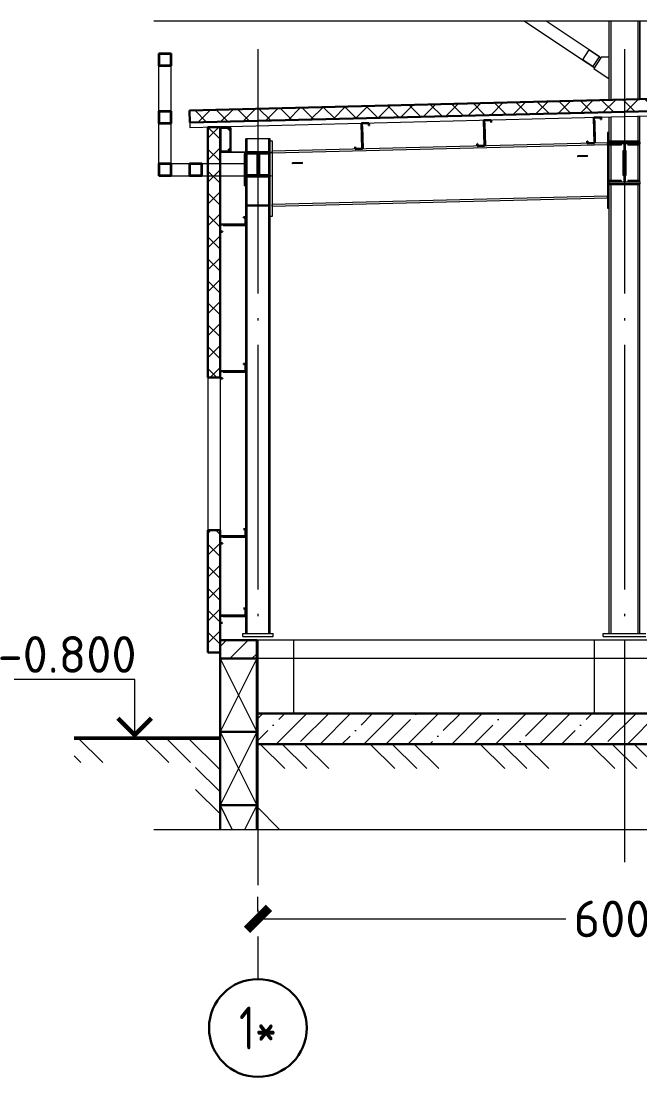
# Model space of a CAD drawing. Extents: x -965262 to 1142518, y -357520 to 71675.
# Drawn here: x 828509 to 833572, y -194301 to -185664 of the extents above; entities that cross this region are included whole.
import ezdxf

# ---------------------------------------------------------------- set-up
doc = ezdxf.new("R2010")
doc.units = 0
doc.header["$LTSCALE"] = 10
doc.linetypes.add('DOTE', pattern=[2.42, 2, -0.2, 0.02, -0.2])
doc.layers.get('0').update_dxf_attribs({"linetype": 'CONTINUOUS', "lineweight": 30})
doc.layers.get('Defpoints').update_dxf_attribs({"linetype": 'CONTINUOUS'})
doc.layers.add('DOTE', color=7, linetype='DOTE', lineweight=9)
doc.styles.add('GOST 2.304', font='isocpeur.ttf', dxfattribs={"width": 0.75, "height": 250})
doc.styles.get("Standard").update_dxf_attribs({"font": 'isocpeur.ttf', "height": 300})
doc.dimstyles.get("Standard").update_dxf_attribs({"dimscale": 100, "dimtxt": 300, "dimasz": 1.8, "dimexe": 1.8, "dimexo": 0.625, "dimgap": 0.9, "dimtad": 0, "dimdec": 0, "dimzin": 0, "dimdsep": 46, "dimtxsty": 'Standard', "dimblk": 'ARCHTICK', "dimcen": 0.9, "dimclrd": 256, "dimclre": 256, "dimclrt": 256, "dimadec": 0, "dimazin": 0, "dimtfac": 1, "dimtdec": 0, "dimtofl": 0, "dimtmove": 0, "dimatfit": 3, "dimfxl": 1, "dimtolj": 1, "dimtzin": 0, "dimlwd": 15, "dimlwe": 15, "dimarcsym": 0})

# ---------------------------------------------------------------- blocks, each defined once
blk = doc.blocks.new('_ArchTick')
at = {"color": 0, "linetype": 'ByBlock', "lineweight": 0, "const_width": 0.4}
blk.add_lwpolyline([(-0.5, -0.5), (0.5, 0.5)], dxfattribs=at)
blk = doc.blocks.new('*D587')
at = {"lineweight": 15, "transparency": 16777216}
for p, q in [((830447.1, -192946.1), (830447.1, -192828.6)), ((836447.1, -192946.1), (836447.1, -192828.6)), ((830447.1, -193008.6), (832967.1, -193008.6)), ((836447.1, -193008.6), (833927.1, -193008.6))]:
    blk.add_line(p, q, dxfattribs=at)
at = {"layer": 'Defpoints', "color": 0, "lineweight": 15, "transparency": 16777216}
for p in [(830447.1, -193008.6), (830447.1, -193008.6), (836447.1, -193008.6)]:
    blk.add_point(p, dxfattribs=at)
at = {"lineweight": 15, "transparency": 16777216, "xscale": 180, "yscale": 180, "zscale": 180, "rotation": 180}
blk.add_blockref('_ArchTick', (830447.1, -193008.6), dxfattribs=at)
at = {"lineweight": 15, "transparency": 16777216, "xscale": 180, "yscale": 180, "zscale": 180}
blk.add_blockref('_ArchTick', (836447.1, -193008.6), dxfattribs=at)
at = {"lineweight": 15, "transparency": 16777216, "insert": (833447.1, -193008.6), "char_height": 300, "attachment_point": 5}
blk.add_mtext('\\A1;6000', dxfattribs=at)
blk = doc.blocks.new('103')
at = {"lineweight": 15}
for p, q in [((208717.6, 152138.8), (208239.5, 152457.6)), ((208773.1, 152222), (208419.7, 152457.6)), ((208937, 151813.3), (208937, 152457.6)), ((208951, 151813.6), (208951, 152457.6)), ((209173, 151819.2), (209173, 152457.6)), ((209187, 151819.6), (209187, 152457.6)), ((205252, 152092.6), (205252, 152192.6)), ((205252, 152192.6), (205352, 152192.6)), ((205349.7, 152190.3), (205254.3, 152190.3)), ((205254.3, 152190.3), (205254.3, 152094.9)), ((205349.7, 152094.9), (205349.7, 152190.3)), ((205352, 152192.6), (205352, 152092.6)), ((208717.6, 152138.8), (208773.1, 152222)), ((208717.6, 152138.8), (208773.1, 152222)), ((208773.1, 152222), (208771.8, 152220.1)), ((208855, 152164.6), (208771.8, 152220.1)), ((208856.2, 152166.5), (208773.1, 152222)), ((208856.3, 152166.5), (208773.1, 152222)), ((208718.9, 152140.7), (208717.6, 152138.8)), ((208800.8, 152083.3), (208717.6, 152138.8)), ((208800.8, 152083.3), (208717.6, 152138.8)), ((208802.1, 152085.2), (208718.9, 152140.7)), ((208800.8, 152083.3), (208856.2, 152166.5)), ((208800.8, 152083.3), (208856.3, 152166.5)), ((208871.5, 152162.4), (208810.5, 152070.8)), ((208856.3, 152166.5), (208855, 152164.6)), ((208856.3, 152166.5), (208868.8, 152158.2)), ((208937, 152162.4), (208871.5, 152162.4)), ((205352, 152092.6), (205252, 152092.6)), ((205252, 151719.6), (205252, 152092.6)), ((205254.3, 152094.9), (205349.7, 152094.9)), ((205352, 151719.6), (205352, 152092.6)), ((208802.1, 152085.2), (208800.8, 152083.3)), ((208813.3, 152075), (208800.8, 152083.3)), ((208810.5, 152070.8), (208937, 151986.5)), ((205252, 151619.6), (205252, 151719.6)), ((205252, 151719.6), (205352, 151719.6)), ((205349.7, 151717.3), (205254.3, 151717.3)), ((205254.3, 151717.3), (205254.3, 151621.9)), ((205349.7, 151621.9), (205349.7, 151717.3)), ((205352, 151719.6), (205352, 151619.6)), ((208937, 151467.6), (208937, 151673.2)), ((208951, 151476.6), (208951, 151673.6)), ((209173, 151476.6), (209173, 151679.2)), ((209187, 151467.6), (209187, 151679.5)), ((205352, 151619.6), (205252, 151619.6)), ((205252, 151292.6), (205252, 151619.6)), ((205254.3, 151621.9), (205349.7, 151621.9)), ((205352, 151292.6), (205352, 151619.6)), ((205839, 151583.7), (205833, 151583.7)), ((205833, 151583.7), (205833, 151388.7)), ((205839, 151583.7), (205839, 151388.7)), ((206912.5, 151597.3), (206918.5, 151597.4)), ((206917, 151412.4), (206912.5, 151597.3)), ((206918.5, 151597.4), (206923, 151412.5)), ((207912.2, 151622), (207918.2, 151622.1)), ((207916.7, 151437), (207912.2, 151622)), ((207918.2, 151622.1), (207922.7, 151437.2)), ((208811.9, 151644.1), (208817.9, 151644.3)), ((208816.4, 151459.2), (208811.9, 151644.1)), ((208817.9, 151644.3), (208822.4, 151459.4)), ((206162, 151495.7), (205962, 151495.7)), ((205962, 151386.6), (205962, 151495.7)), ((205974, 151386.6), (205974, 151495.7)), ((206150, 151386.6), (206150, 151495.7)), ((206162, 151386.6), (206162, 151495.7)), ((208937, 151546.7), (208922, 151546.7)), ((208922, 151546.7), (208922, 150926.7)), ((206162, 151479), (206177, 151479)), ((206162, 151386.6), (206162, 151479)), ((206177, 151479), (206177, 150859)), ((208922, 151461.8), (206177, 151394.1)), ((206177, 151380.1), (208922, 151447.8)), ((208922, 151447.8), (208922, 151461.8)), ((208937, 151453.6), (208937, 151467.6)), ((208937, 151467.6), (209187, 151467.6)), ((208937, 151141.6), (208937, 151453.6)), ((209057.5, 151453.6), (208937, 151453.6)), ((209184.5, 151476.6), (208939.5, 151476.6)), ((208939.5, 151476.6), (208939.5, 151467.6)), ((209184.5, 151467.6), (208939.5, 151467.6)), ((209034.5, 151453.6), (208939.5, 151453.6)), ((208939.5, 151453.6), (208939.5, 151441.6)), ((209034.5, 151441.6), (208939.5, 151441.6)), ((208951, 151153.6), (208951, 151441.6)), ((209034.5, 151453.6), (209034.5, 151441.6)), ((209057.5, 151141.6), (209057.5, 151453.6)), ((209187, 151453.6), (209066.5, 151453.6)), ((209066.5, 151453.6), (209066.5, 151141.6)), ((209184.5, 151453.6), (209089.5, 151453.6)), ((209089.5, 151453.6), (209089.5, 151441.6)), ((209184.5, 151441.6), (209089.5, 151441.6)), ((209173, 151153.6), (209173, 151441.6)), ((209184.5, 151476.6), (209184.5, 151467.6)), ((209184.5, 151453.6), (209184.5, 151441.6)), ((209187, 151467.6), (209187, 151453.6)), ((209187, 151141.6), (209187, 151453.6)), ((205772, 151388.7), (205962, 151388.7)), ((205772, 151382.7), (205772, 151388.7)), ((205962, 151382.7), (205772, 151382.7)), ((205839, 151388.7), (205833, 151388.7)), ((205962, 151372.6), (205950, 151372.6)), ((205950, 151372.6), (205950, 151112.6)), ((205962, 151374.6), (205962, 151386.6)), ((205962, 151386.6), (206162, 151386.6)), ((205962, 151198.6), (205962, 151374.6)), ((206058, 151374.6), (205962, 151374.6)), ((205962, 151198.6), (205962, 151372.6)), ((205974, 151198.6), (205974, 151374.6)), ((206058, 151198.6), (206058, 151374.6)), ((206162, 151374.6), (206066, 151374.6)), ((206066, 151374.6), (206066, 151198.6)), ((206066, 151356.6), (206075, 151356.6)), ((206075, 151374.6), (206075, 151198.6)), ((206150, 151198.6), (206150, 151374.6)), ((206162, 151386.6), (206162, 151374.6)), ((206162, 151198.6), (206162, 151374.6)), ((206162, 151198.6), (206162, 151374.6)), ((206177, 151380.1), (206177, 151394.1)), ((208758.9, 151357.8), (208678.9, 151355.8)), ((208679.1, 151347.8), (208678.9, 151355.8)), ((208759.1, 151349.8), (208679.1, 151347.8)), ((208759.1, 151349.8), (208758.9, 151357.8)), ((209057.5, 151397.6), (209048.5, 151397.6)), ((209048.5, 151397.6), (209048.5, 151197.6)), ((209075.5, 151397.6), (209066.5, 151397.6)), ((209075.5, 151197.6), (209075.5, 151397.6)), ((205252, 151192.6), (205252, 151292.6)), ((205252, 151292.6), (205352, 151292.6)), ((205349.7, 151290.3), (205254.3, 151290.3)), ((205254.3, 151290.3), (205254.3, 151194.9)), ((205349.7, 151194.9), (205349.7, 151290.3)), ((205352, 151292.6), (205352, 151192.6)), ((205352, 151292.6), (205502, 151292.6)), ((205502, 151192.6), (205502, 151292.6)), ((205502, 151292.6), (205602, 151292.6)), ((205599.7, 151290.3), (205504.3, 151290.3)), ((205504.3, 151290.3), (205504.3, 151194.9)), ((205599.7, 151194.9), (205599.7, 151290.3)), ((205602, 151292.6), (205602, 151192.6)), ((205602, 151292.6), (205950, 151292.6)), ((206425.7, 151300.2), (206345.7, 151298.2)), ((206345.9, 151290.2), (206345.7, 151298.2)), ((206425.9, 151292.2), (206345.9, 151290.2)), ((206425.9, 151292.2), (206425.7, 151300.2)), ((205352, 151192.6), (205252, 151192.6)), ((205254.3, 151194.9), (205349.7, 151194.9)), ((205352, 151192.6), (205502, 151192.6)), ((205602, 151192.6), (205502, 151192.6)), ((205504.3, 151194.9), (205599.7, 151194.9)), ((205602, 151192.6), (205950, 151192.6)), ((205962, 151186.6), (205962, 151198.6)), ((205962, 151198.6), (206058, 151198.6)), ((205962, 150852.6), (205962, 151186.6)), ((205962, 151186.6), (206162, 151186.6)), ((205962, 151112.6), (205962, 151186.6)), ((205974, 147447.6), (205974, 151186.6)), ((206075, 151216.6), (206066, 151216.6)), ((206066, 151198.6), (206162, 151198.6)), ((206150, 147447.6), (206150, 151186.6)), ((206162, 151198.6), (206162, 151186.6)), ((206162, 147447.6), (206162, 151186.6)), ((206162, 150859), (206162, 151186.6)), ((209034.5, 151153.6), (208939.5, 151153.6)), ((208939.5, 151153.6), (208939.5, 151141.6)), ((209034.5, 151153.6), (209034.5, 151141.6)), ((209048.5, 151197.6), (209057.5, 151197.6)), ((209066.5, 151197.6), (209075.5, 151197.6)), ((209184.5, 151153.6), (209089.5, 151153.6)), ((209089.5, 151153.6), (209089.5, 151141.6)), ((209184.5, 151153.6), (209184.5, 151141.6)), ((205950, 151112.6), (205962, 151112.6)), ((208937, 151127.6), (208937, 151141.6)), ((208937, 151141.6), (209057.5, 151141.6)), ((208937, 147447.6), (208937, 151127.6)), ((208937, 151127.6), (209187, 151127.6)), ((209034.5, 151141.6), (208939.5, 151141.6)), ((209184.5, 151127.6), (208939.5, 151127.6)), ((208939.5, 151127.6), (208939.5, 151118.6)), ((209184.5, 151118.6), (208939.5, 151118.6)), ((208951, 147447.6), (208951, 151118.6)), ((209066.5, 151141.6), (209187, 151141.6)), ((209184.5, 151141.6), (209089.5, 151141.6)), ((209173, 147447.6), (209173, 151118.6)), ((209184.5, 151127.6), (209184.5, 151118.6)), ((209187, 151141.6), (209187, 151127.6)), ((209187, 147447.6), (209187, 151127.6)), ((208922, 151025.7), (206177, 150958)), ((206177, 150944), (208922, 151011.7)), ((208922, 151011.7), (208922, 151025.7)), ((205974.5, 150944), (205974.5, 150953)), ((206149.5, 150953), (205974.5, 150953)), ((206149.5, 150944), (205974.5, 150944)), ((206149.5, 150944), (206149.5, 150953)), ((206177, 150944), (206177, 150958)), ((208922, 150926.7), (208937, 150926.7)), ((205943, 150851), (205943, 150852.6)), ((205943, 150852.6), (205962, 150852.6)), ((205960.4, 150851), (205943, 150851)), ((205960.4, 150794.2), (205960.4, 150851)), ((205962, 150852.6), (205962, 150792.6)), ((206177, 150859), (206162, 150859)), ((205752, 150734.2), (205752, 150794.2)), ((205752, 150794.2), (205960.4, 150794.2)), ((205752, 150734.2), (205771, 150734.2)), ((205962, 150792.6), (205753.6, 150792.6)), ((205753.6, 150792.6), (205753.6, 150735.8)), ((205753.6, 150735.8), (205771, 150735.8)), ((205771, 150735.8), (205771, 150734.2)), ((205777, 150792.6), (205777, 150786.6)), ((205777, 150786.6), (205962, 150786.6)), ((205962, 149652.6), (205962, 150792.6)), ((205752, 149534.2), (205752, 149594.2)), ((205752, 149594.2), (205960.4, 149594.2)), ((205962, 149592.6), (205753.6, 149592.6)), ((205753.6, 149592.6), (205753.6, 149535.8)), ((205777, 149592.6), (205777, 149586.6)), ((205943, 149651), (205943, 149652.6)), ((205943, 149652.6), (205962, 149652.6)), ((205960.4, 149651), (205943, 149651)), ((205960.4, 149594.2), (205960.4, 149651)), ((205962, 149652.6), (205962, 149592.6)), ((205962, 148302.6), (205962, 149592.6)), ((205752, 149534.2), (205771, 149534.2)), ((205753.6, 149535.8), (205771, 149535.8)), ((205771, 149535.8), (205771, 149534.2)), ((205777, 149586.6), (205962, 149586.6)), ((205943, 148301), (205943, 148302.6)), ((205943, 148302.6), (205962, 148302.6)), ((205960.4, 148301), (205943, 148301)), ((205960.4, 148244.2), (205960.4, 148301)), ((205962, 148302.6), (205962, 148242.6)), ((205752, 148184.2), (205752, 148244.2)), ((205752, 148244.2), (205960.4, 148244.2)), ((205962, 148242.6), (205753.6, 148242.6)), ((205753.6, 148242.6), (205753.6, 148185.8)), ((205777, 148242.6), (205777, 148236.6)), ((205777, 148236.6), (205962, 148236.6)), ((205962, 147652.6), (205962, 148242.6)), ((205752, 148184.2), (205771, 148184.2)), ((205753.6, 148185.8), (205771, 148185.8)), ((205771, 148185.8), (205771, 148184.2)), ((205943, 147651), (205943, 147652.6)), ((205943, 147652.6), (205962, 147652.6)), ((205960.4, 147651), (205943, 147651)), ((205960.4, 147594.2), (205960.4, 147651)), ((205962, 147652.6), (205962, 147592.6)), ((205752, 147534.2), (205752, 147594.2)), ((205752, 147594.2), (205960.4, 147594.2)), ((205752, 147534.2), (205771, 147534.2)), ((205962, 147592.6), (205753.6, 147592.6)), ((205753.6, 147592.6), (205753.6, 147535.8)), ((205753.6, 147535.8), (205771, 147535.8)), ((205771, 147535.8), (205771, 147534.2)), ((205777, 147592.6), (205777, 147586.6)), ((205777, 147586.6), (205962, 147586.6)), ((205962, 147447.6), (205962, 147592.6)), ((205937, 147422.6), (205937, 147447.6)), ((205937, 147447.6), (206187, 147447.6)), ((206187, 147422.6), (206187, 147447.6)), ((208887, 147422.6), (208887, 147447.6)), ((208887, 147447.6), (209237, 147447.6)), ((205937, 147422.6), (206187, 147422.6)), ((208887, 147422.6), (209237, 147422.6))]:
    blk.add_line(p, q, dxfattribs=at)

msp = doc.modelspace()

# ---------------------------------------------------------------- hatches: boundary and pattern name
at = {"lineweight": 15}
h = msp.add_hatch(dxfattribs=at)
h.set_pattern_fill('ANSI37', color=30, scale=40, style=0)
h.set_pattern_definition([(45, (832506.97, -197592.33), (-89.8026, 89.8026), []), (135, (832506.97, -197592.33), (-89.8026, -89.8026), [])])
h.paths.add_polyline_path([(839665.8, -186248.6), (839665.8, -186148.6), (836768.6, -186221.5), (836771.1, -186321.5)], flags=17)
h.paths.add_polyline_path([(839665.8, -186248.6), (839665.8, -186148.6), (829887.1, -186394.6), (829889.6, -186494.6)])
h.paths.add_polyline_path([(836768.6, -186221.5), (848768.6, -185919.6), (848771.1, -186019.6), (836771.1, -186321.5)])
h = msp.add_hatch(dxfattribs=at)
h.set_pattern_fill('ANSI37', color=30, scale=40, style=0)
h.set_pattern_definition([(45, (832506.97, -198520.02), (-89.8026, 89.8026), []), (135, (832506.97, -198520.02), (-89.8026, -89.8026), [])])
h.paths.add_polyline_path([(830137.1, -189828.9), (830037.1, -189828.9), (830037.1, -190728.9), (830137.1, -190728.9)], flags=17)
h.paths.add_polyline_path([(830137.1, -190728.9), (830037.1, -190728.9), (830037.1, -190828.9), (830137.1, -190828.9)], flags=16)
h.paths.add_polyline_path([(830037.1, -190828.9), (830137.1, -190828.9), (830137.1, -186530.9), (830037.1, -186530.9)])
h.paths.add_polyline_path([(830137.1, -190728.9), (830037.1, -190728.9), (830037.1, -188578.9), (830137.1, -188578.9)])
h.paths.add_polyline_path([(830137.1, -190828.9), (830037.1, -190828.9), (830037.1, -190728.9), (830137.1, -190728.9)], flags=17)
edge = h.paths.add_edge_path(flags=16)
edge.add_line((830037.1, -190828.9), (830137.1, -190828.9))
h = msp.add_hatch(dxfattribs=at)
h.set_pattern_fill('ANSI35', color=256, scale=40, style=0)
h.set_pattern_definition([(45, (817774.9, -182488.04), (-179.6051, 179.6051), []), (45, (817954.5, -182488.04), (-179.6051, 179.6051), [317.5, -63.5, 0, -63.5])])
h.paths.add_polyline_path([(853223.8, -190728.9), (852185.6, -190728.9), (852185.6, -190978.9), (853223.8, -190978.9)], flags=17)
h.paths.add_polyline_path([(830437.1, -190728.9), (830137.1, -190728.9), (830137.1, -190828.9), (830137.1, -190878.9), (830437.1, -190878.9)])
h.paths.add_polyline_path([(836447.1, -190728.9), (836122.1, -190728.9), (836122.1, -190878.9), (836447.1, -190878.9)])
h.paths.add_polyline_path([(836572.1, -190728.9), (836447.1, -190728.9), (836447.1, -190878.9), (836572.1, -190878.9)])
h.paths.add_polyline_path([(833447.1, -191328.9), (830447.1, -191328.9), (830447.1, -191578.9), (833447.1, -191578.9)])
h.paths.add_polyline_path([(836427.1, -191478.9), (836427.1, -191328.9), (833447.1, -191328.9), (833447.1, -191578.9), (836427.1, -191578.9)])
h.paths.add_polyline_path([(842447.1, -190728.9), (836772.1, -190728.9), (836772.1, -190878.9), (836727.1, -190878.9), (836727.1, -190978.9), (842447.1, -190978.9)])
h.paths.add_polyline_path([(848447.1, -190728.9), (842447.1, -190728.9), (842447.1, -190978.9), (848447.1, -190978.9)])
h.paths.add_polyline_path([(853223.8, -190728.9), (848447.1, -190728.9), (848447.1, -190978.9), (853223.8, -190978.9)])
h = msp.add_hatch(dxfattribs=at)
h.set_pattern_fill('MCSHATCHBG', color=256, scale=40, angle=90, style=0, pattern_type=2)
h.set_pattern_definition([(135, (817774.9, -182488.04), (-450, -450), []), (135, (817774.9, -182308.04), (-450, -450), []), (135, (817774.9, -183028.04), (-450, -450), [])])
h.paths.add_polyline_path([(852185.6, -190978.9), (852185.6, -191178.9)], flags=17)
h.paths.add_polyline_path([(828942.7, -191728.9), (828942.7, -191528.9), (830137.1, -191528.9), (830137.1, -192278.7), (829937.1, -192278.7), (829937.1, -191728.9)])
h.paths.add_polyline_path([(836727.1, -190978.9), (852185.6, -190978.9), (852185.6, -191178.9), (836927.1, -191178.9), (836919.2, -192278.7), (836227.1, -192278.7), (836227.1, -191778.9), (830637.1, -191778.9), (830637.1, -192278.7), (830437.1, -192278.7), (830437.1, -191578.9), (836427.1, -191578.9), (836427.1, -192078.9), (836727.1, -192078.9), (836727.1, -191178.9)])

# ---------------------------------------------------------------- linework, layer by layer
at = {"color": 3, "lineweight": 15}
msp.add_line((833572.1, -185663.9, 8350.5), (833572.1, -186299.4, 8350.5), dxfattribs=at)
msp.add_line((833572.1, -185663.9, 8350.5), (833572.1, -186299.4, 8350.5), dxfattribs=at)
at = {"color": 30, "lineweight": 15}
for p, q in [((833572.1, -185663.9, 8350.5), (833572.1, -186301.9, 8350.5)), ((829890.6, -186534.6, 6899.2), (848772.1, -186059.5, 6899.2)), ((829889.6, -186494.6, 6899.2), (829890.6, -186534.6, 6899.2)), ((830037.1, -188578.9, 8350.5), (830037.1, -189828.9, 8350.5)), ((830137.1, -188578.9, 8350.5), (830137.1, -189828.9, 8350.5))]:
    msp.add_line(p, q, dxfattribs=at)
for p, q in [((829637.1, -186028.9, 6899.2), (829637.1, -185928.9, 6899.2)), ((829637.1, -185928.9, 6899.2), (829737.1, -185928.9, 6899.2)), ((829734.8, -185931.2, 6899.2), (829639.4, -185931.2, 6899.2)), ((829639.4, -185931.2, 6899.2), (829639.4, -186026.6, 6899.2)), ((829734.8, -186026.6, 6899.2), (829734.8, -185931.2, 6899.2)), ((829737.1, -185928.9, 6899.2), (829737.1, -186028.9, 6899.2)), ((829737.1, -186028.9, 6899.2), (829637.1, -186028.9, 6899.2)), ((829639.4, -186026.6, 6899.2), (829734.8, -186026.6, 6899.2)), ((829637.1, -186501.9, 6899.2), (829637.1, -186401.9, 6899.2)), ((829637.1, -186401.9, 6899.2), (829737.1, -186401.9, 6899.2)), ((829734.8, -186404.2, 6899.2), (829639.4, -186404.2, 6899.2)), ((829639.4, -186404.2, 6899.2), (829639.4, -186499.6, 6899.2)), ((829734.8, -186499.6, 6899.2), (829734.8, -186404.2, 6899.2)), ((829737.1, -186401.9, 6899.2), (829737.1, -186501.9, 6899.2)), ((833194.8, -186452.4, 8350.5), (833254.8, -186450.9, 8350.5)), ((833199.9, -186660.7, 8350.5), (833194.8, -186452.4, 8350.5)), ((833253.3, -186452.6, 8350.5), (833196.5, -186453.9, 8350.5)), ((833196.5, -186453.9, 8350.5), (833201.6, -186662.3, 8350.5)), ((833253.7, -186470, 8350.5), (833253.3, -186452.6, 8350.5)), ((833255.3, -186469.9, 8350.5), (833253.7, -186470, 8350.5)), ((833254.8, -186450.9, 8350.5), (833255.3, -186469.9, 8350.5)), ((829737.1, -186501.9, 6899.2), (829637.1, -186501.9, 6899.2)), ((829639.4, -186499.6, 6899.2), (829734.8, -186499.6, 6899.2)), ((830208.9, -186552.8, 6899.2), (830212.1, -186552.8, 6899.2)), ((831295.4, -186499.2, 6899.2), (831355.4, -186497.8, 6899.2)), ((831300.5, -186707.6, 6899.2), (831295.4, -186499.2, 6899.2)), ((831353.8, -186499.4, 6899.2), (831297, -186500.8, 6899.2)), ((831297, -186500.8, 6899.2), (831302.1, -186709.1, 6899.2)), ((831354.3, -186516.8, 6899.2), (831353.8, -186499.4, 6899.2)), ((831355.9, -186516.8, 6899.2), (831354.3, -186516.8, 6899.2)), ((831355.4, -186497.8, 6899.2), (831355.9, -186516.8, 6899.2)), ((832295.1, -186474.6, 6899.2), (832355.1, -186473.1, 6899.2)), ((832300.2, -186682.9, 6899.2), (832295.1, -186474.6, 6899.2)), ((832353.5, -186474.8, 6899.2), (832296.7, -186476.1, 6899.2)), ((832296.7, -186476.1, 6899.2), (832301.8, -186684.5, 6899.2)), ((832354, -186492.1, 6899.2), (832353.5, -186474.8, 6899.2)), ((832355.6, -186492.1, 6899.2), (832354, -186492.1, 6899.2)), ((832355.1, -186473.1, 6899.2), (832355.6, -186492.1, 6899.2)), ((830208.9, -186712.8, 6899.2), (830212.1, -186712.8, 6899.2)), ((831242.2, -186710.6, 6899.2), (831241.7, -186691.6, 6899.2)), ((831241.7, -186691.6, 6899.2), (831243.3, -186691.6, 6899.2)), ((831302.1, -186709.1, 6899.2), (831242.2, -186710.6, 6899.2)), ((831243.3, -186691.6, 6899.2), (831243.7, -186709, 6899.2)), ((831243.7, -186709, 6899.2), (831300.5, -186707.6, 6899.2)), ((832241.9, -186685.9, 6899.2), (832241.4, -186666.9, 6899.2)), ((832241.4, -186666.9, 6899.2), (832243, -186666.9, 6899.2)), ((832301.8, -186684.5, 6899.2), (832241.9, -186685.9, 6899.2)), ((832243, -186666.9, 6899.2), (832243.4, -186684.3, 6899.2)), ((832243.4, -186684.3, 6899.2), (832300.2, -186682.9, 6899.2)), ((833141.1, -186644.8, 8350.5), (833142.7, -186644.7, 8350.5)), ((833141.6, -186663.8, 8350.5), (833141.1, -186644.8, 8350.5)), ((833201.6, -186662.3, 8350.5), (833141.6, -186663.8, 8350.5)), ((833142.7, -186644.7, 8350.5), (833143.1, -186662.1, 8350.5)), ((833143.1, -186662.1, 8350.5), (833199.9, -186660.7, 8350.5)), ((830347.1, -186746.9, 6899.2), (830347.1, -186734.9, 6899.2)), ((830347.1, -186734.9, 6899.2), (830547.1, -186734.9, 6899.2)), ((830443.1, -186746.9, 6899.2), (830347.1, -186746.9, 6899.2)), ((830443.1, -186922.9, 6899.2), (830443.1, -186746.9, 6899.2)), ((830547.1, -186746.9, 6899.2), (830451.1, -186746.9, 6899.2)), ((830451.1, -186746.9, 6899.2), (830451.1, -186922.9, 6899.2)), ((830547.1, -186734.9, 6899.2), (830547.1, -186746.9, 6899.2)), ((829637.1, -186928.9, 6899.2), (829637.1, -186828.9, 6899.2)), ((829637.1, -186828.9, 6899.2), (829737.1, -186828.9, 6899.2)), ((829734.8, -186831.2, 6899.2), (829639.4, -186831.2, 6899.2)), ((829639.4, -186831.2, 6899.2), (829639.4, -186926.6, 6899.2)), ((829734.8, -186926.6, 6899.2), (829734.8, -186831.2, 6899.2)), ((829737.1, -186828.9, 6899.2), (829737.1, -186928.9, 6899.2)), ((829887.1, -186928.9, 6899.2), (829887.1, -186828.9, 6899.2)), ((829887.1, -186828.9, 6899.2), (829987.1, -186828.9, 6899.2)), ((829984.8, -186831.2, 6899.2), (829889.4, -186831.2, 6899.2)), ((829889.4, -186831.2, 6899.2), (829889.4, -186926.6, 6899.2)), ((829984.8, -186926.6, 6899.2), (829984.8, -186831.2, 6899.2)), ((829987.1, -186828.9, 6899.2), (829987.1, -186928.9, 6899.2)), ((829737.1, -186928.9, 6899.2), (829637.1, -186928.9, 6899.2)), ((829639.4, -186926.6, 6899.2), (829734.8, -186926.6, 6899.2)), ((829987.1, -186928.9, 6899.2), (829887.1, -186928.9, 6899.2)), ((829889.4, -186926.6, 6899.2), (829984.8, -186926.6, 6899.2)), ((830347.1, -186934.9, 6899.2), (830347.1, -186922.9, 6899.2)), ((830347.1, -186922.9, 6899.2), (830443.1, -186922.9, 6899.2)), ((830347.1, -186934.9, 6899.2), (830547.1, -186934.9, 6899.2)), ((830451.1, -186922.9, 6899.2), (830547.1, -186922.9, 6899.2)), ((830547.1, -186922.9, 6899.2), (830547.1, -186934.9, 6899.2)), ((830345.5, -187327.3, 6899.2), (830137.1, -187327.3, 6899.2)), ((830137.1, -187327.3, 6899.2), (830137.1, -187387.3, 6899.2)), ((830138.7, -187385.7, 6899.2), (830138.7, -187328.9, 6899.2)), ((830138.7, -187328.9, 6899.2), (830347.1, -187328.9, 6899.2)), ((830328.1, -187268.9, 6899.2), (830328.1, -187270.5, 6899.2)), ((830347.1, -187268.9, 6899.2), (830328.1, -187268.9, 6899.2)), ((830328.1, -187270.5, 6899.2), (830345.5, -187270.5, 6899.2)), ((830345.5, -187270.5, 6899.2), (830345.5, -187327.3, 6899.2)), ((830347.1, -187328.9, 6899.2), (830347.1, -187268.9, 6899.2)), ((830137.1, -187387.3, 6899.2), (830156.1, -187387.3, 6899.2)), ((830156.1, -187385.7, 6899.2), (830138.7, -187385.7, 6899.2)), ((830156.1, -187387.3, 6899.2), (830156.1, -187385.7, 6899.2)), ((830345.5, -188527.3, 6899.2), (830137.1, -188527.3, 6899.2)), ((830137.1, -188527.3, 6899.2), (830137.1, -188587.3, 6899.2)), ((830138.7, -188585.7, 6899.2), (830138.7, -188528.9, 6899.2)), ((830138.7, -188528.9, 6899.2), (830347.1, -188528.9, 6899.2)), ((830328.1, -188468.9, 6899.2), (830328.1, -188470.5, 6899.2)), ((830347.1, -188468.9, 6899.2), (830328.1, -188468.9, 6899.2)), ((830328.1, -188470.5, 6899.2), (830345.5, -188470.5, 6899.2)), ((830345.5, -188470.5, 6899.2), (830345.5, -188527.3, 6899.2)), ((830347.1, -188528.9, 6899.2), (830347.1, -188468.9, 6899.2)), ((830137.1, -188587.3, 6899.2), (830156.1, -188587.3, 6899.2)), ((830156.1, -188585.7, 6899.2), (830138.7, -188585.7, 6899.2)), ((830156.1, -188587.3, 6899.2), (830156.1, -188585.7, 6899.2)), ((830328.1, -189818.9, 6899.2), (830328.1, -189820.5, 6899.2)), ((830347.1, -189818.9, 6899.2), (830328.1, -189818.9, 6899.2)), ((830328.1, -189820.5, 6899.2), (830345.5, -189820.5, 6899.2)), ((830345.5, -189820.5, 6899.2), (830345.5, -189877.3, 6899.2)), ((830347.1, -189878.9, 6899.2), (830347.1, -189818.9, 6899.2)), ((830345.5, -189877.3, 6899.2), (830137.1, -189877.3, 6899.2)), ((830137.1, -189877.3, 6899.2), (830137.1, -189937.3, 6899.2)), ((830138.7, -189935.7, 6899.2), (830138.7, -189878.9, 6899.2)), ((830138.7, -189878.9, 6899.2), (830347.1, -189878.9, 6899.2)), ((830137.1, -189937.3, 6899.2), (830156.1, -189937.3, 6899.2)), ((830156.1, -189935.7, 6899.2), (830138.7, -189935.7, 6899.2)), ((830156.1, -189937.3, 6899.2), (830156.1, -189935.7, 6899.2)), ((830345.5, -190527.3, 6899.2), (830137.1, -190527.3, 6899.2)), ((830137.1, -190527.3, 6899.2), (830137.1, -190587.3, 6899.2)), ((830138.7, -190585.7, 6899.2), (830138.7, -190528.9, 6899.2)), ((830138.7, -190528.9, 6899.2), (830347.1, -190528.9, 6899.2)), ((830328.1, -190468.9, 6899.2), (830328.1, -190470.5, 6899.2)), ((830347.1, -190468.9, 6899.2), (830328.1, -190468.9, 6899.2)), ((830328.1, -190470.5, 6899.2), (830345.5, -190470.5, 6899.2)), ((830345.5, -190470.5, 6899.2), (830345.5, -190527.3, 6899.2)), ((830347.1, -190528.9, 6899.2), (830347.1, -190468.9, 6899.2)), ((830137.1, -190587.3, 6899.2), (830156.1, -190587.3, 6899.2)), ((830156.1, -190585.7, 6899.2), (830138.7, -190585.7, 6899.2)), ((830156.1, -190587.3, 6899.2), (830156.1, -190585.7, 6899.2)), ((830137.1, -190728.9, 8350.5), (830437.1, -190728.9, 8350.5)), ((830137.1, -190728.9, 8350.5), (830137.1, -190878.9, 8350.5)), ((830437.1, -190728.9, 8350.5), (830437.1, -190878.9, 8350.5)), ((830137.1, -190878.9, 8350.5), (830137.1, -192278.7, 9739)), ((830137.1, -190878.9, 8350.5), (830437.1, -190878.9, 8350.5)), ((830437.1, -190878.9, 8482.8), (830437.1, -192278.7, 9716.9)), ((830437.1, -191328.9, 8350.5), (836427.1, -191328.9, 8350.5)), ((830137.1, -191478.9, 8350.5), (830437.1, -191478.9, 8350.5)), ((830437.1, -191578.9, 8350.5), (836427.1, -191578.9, 8350.5)), ((830137.1, -192078.9, 8350.5), (830437.1, -192078.9, 8350.5)), ((830137.1, -192078.9, 8350.5), (830437.1, -192078.9, 8350.5))]:
    msp.add_line(p, q)
at = {"color": 30}
for p, q in [((829887.1, -186394.6, 6899.2), (848768.6, -185919.6, 6899.2)), ((829889.6, -186494.6, 6899.2), (848771.1, -186019.6, 6899.2)), ((829889.6, -186494.6, 6899.2), (829887.1, -186394.6, 6899.2)), ((830037.1, -186530.9, 8350.5), (830037.1, -188578.9, 8350.5)), ((830037.1, -186530.9, 8350.5), (830137.1, -186530.9, 8350.5)), ((830137.1, -186530.9, 8350.5), (830137.1, -188578.9, 8350.5)), ((830037.1, -188578.9, 8350.5), (830137.1, -188578.9, 8350.5)), ((830037.1, -189828.9, 8350.5), (830137.1, -189828.9, 8350.5)), ((830037.1, -189828.9, 8350.5), (830037.1, -190828.9, 8350.5)), ((830137.1, -189828.9, 8350.5), (830137.1, -190828.9, 8350.5)), ((830037.1, -190828.9, 8350.5), (830137.1, -190828.9, 8350.5))]:
    msp.add_line(p, q, dxfattribs=at)
at = {"lineweight": 15}
for p, q in [((829637.1, -186401.9, 6899.2), (829637.1, -186028.9, 6899.2)), ((829737.1, -186401.9, 6899.2), (829737.1, -186028.9, 6899.2)), ((829637.1, -186828.9, 6899.2), (829637.1, -186501.9, 6899.2)), ((829737.1, -186828.9, 6899.2), (829737.1, -186501.9, 6899.2)), ((829737.1, -186828.9, 6899.2), (829887.1, -186828.9, 6899.2)), ((829987.1, -186828.9, 6899.2), (830037.1, -186828.9, 6899.2)), ((829737.1, -186928.9, 6899.2), (829887.1, -186928.9, 6899.2)), ((829987.1, -186928.9, 6899.2), (830037.1, -186928.9, 6899.2)), ((836122.1, -190728.9, 8350.5), (830437.1, -190728.9, 8350.5)), ((830737.1, -190728.9, 8350.5), (830737.1, -191328.9, 8350.5)), ((833197.1, -190728.9, 8350.5), (833197.1, -191328.9, 8350.5)), ((830137.1, -190878.9, 8350.5), (830437.1, -191478.9, 8350.5)), ((830437.1, -190878.9, 8350.5), (830137.1, -191478.9, 8350.5)), ((836122.1, -190878.9, 8350.5), (830437.1, -190878.9, 8350.5)), ((830137.1, -191478.9, 8350.5), (830437.1, -192078.9, 8350.5)), ((830437.1, -191478.9, 8350.5), (830137.1, -192078.9, 8350.5)), ((830137.1, -192078.9, 8350.5), (830237, -192278.7, 8350.5)), ((830437.1, -192078.9, 8350.5), (830337.2, -192278.7, 8350.5))]:
    msp.add_line(p, q, dxfattribs=at)
at = {"lineweight": 15, "ltscale": 100}
for p, q in [((829438.4, -191048.9, 8350.5), (828326.9, -191048.9, 8350.5)), ((829438.4, -191528.9, 8350.5), (829438.4, -191048.9, 8350.5))]:
    msp.add_line(p, q, dxfattribs=at)
at = {"lineweight": 50}
msp.add_line((828942.7, -191528.9, 8350.5), (830137.1, -191528.9, 8350.5), dxfattribs=at)
at = {"color": 5, "lineweight": 15, "ltscale": 10, "extrusion": (-0.083449, 0, -0.996512), "elevation": -79377.6}
msp.add_lwpolyline([(185663.9, -826152.5), (185663.9, -825852.5)], dxfattribs=at)
at = {"color": 5, "lineweight": 15, "ltscale": 10, "extrusion": (0.059007, -0.707107, 0.70464), "elevation": 187412.7}
msp.add_lwpolyline([(820032.9, -172795.8), (811580.5, -171794.8)], dxfattribs=at)
at = {"elevation": 6899.2}
for points in [[(830212.1, -186712.8), (830212.1, -186726.4, -0.414214), (830205.7, -186732.8), (830143.5, -186732.8, -0.414214), (830137.1, -186726.4), (830137.1, -186539.2, -0.414214), (830143.5, -186532.8), (830205.7, -186532.8, -0.414214), (830212.1, -186539.2), (830212.1, -186552.8)], [(830208.9, -186712.8), (830208.9, -186726.4, -0.414214), (830205.7, -186729.6), (830143.5, -186729.6, -0.414214), (830140.3, -186726.4), (830140.3, -186539.2, -0.414214), (830143.5, -186536), (830205.7, -186536, -0.414214), (830208.9, -186539.2), (830208.9, -186552.8)]]:
    msp.add_lwpolyline(points, format="xyb", dxfattribs=at)
at = {"lineweight": 15, "ltscale": 100, "const_width": 36, "elevation": 9435.6}
msp.add_lwpolyline([(829301.1, -191366.1), (829438.4, -191503.4), (829575.6, -191366.1)], dxfattribs=at)
at = {"color": 5, "lineweight": 15, "ltscale": 10, "extrusion": (-0.080866, 0, -0.996725), "elevation": -77236.4}
msp.add_lwpolyline([(192278.7, -826355.4), (192278.7, -826055.4)], dxfattribs=at)
at = {"color": 5, "lineweight": 15, "ltscale": 10, "extrusion": (0, 1, 0), "elevation": -192278.7}
msp.add_lwpolyline([(-840791.1, 9275), (-829894.9, 10159)], dxfattribs=at)
at = {"layer": 'DOTE', "lineweight": 5, "ltscale": 100, "extrusion": (0, -1, 0)}
for p, q in [((830447.1, -185893.1, 6899.2), (830447.1, -193500.9, 6899.2)), ((833447.1, -185893.1, 6899.2), (833447.1, -192545.5, 6899.2))]:
    msp.add_line(p, q, dxfattribs=at)
at = {"layer": 'DOTE', "linetype": 'Continuous', "lineweight": 30}
msp.add_circle((830447.1, -193900.9, 6899.2), 400, dxfattribs=at)

# ---------------------------------------------------------------- block references
msp.add_blockref('103', (624385.1, -338121.5, 8350.5))

# ---------------------------------------------------------------- texts
at = {"lineweight": 15, "ltscale": 100, "style": 'GOST 2.304'}
msp.add_text('-0.800', height=300, dxfattribs=at).set_placement((828317.8, -190994.9, 8350.5))
at = {"layer": 'DOTE', "linetype": 'Continuous', "lineweight": 30, "ltscale": 100, "insert": (830447.1, -193900.9, 6899.2), "char_height": 350, "width": 800, "attachment_point": 5, "style": 'GOST 2.304'}
msp.add_mtext('1*', dxfattribs=at)

# ---------------------------------------------------------------- dimensions: what is measured, and where the dimension line sits
at = {"lineweight": 15}
dim = msp.add_linear_dim(base=(830447.1, -193008.6, 6899.2), p1=(836447.1, -193008.6, 6899.2), p2=(830447.1, -193008.6, 6899.2), dimstyle='Standard', override={"dimdec": 0}, dxfattribs=at)
dim.commit()
dim.dimension.update_dxf_attribs({"geometry": '*D587', "text_midpoint": (833447.1, -193008.6, 6899.2)})

doc.saveas('drawing.dxf')
